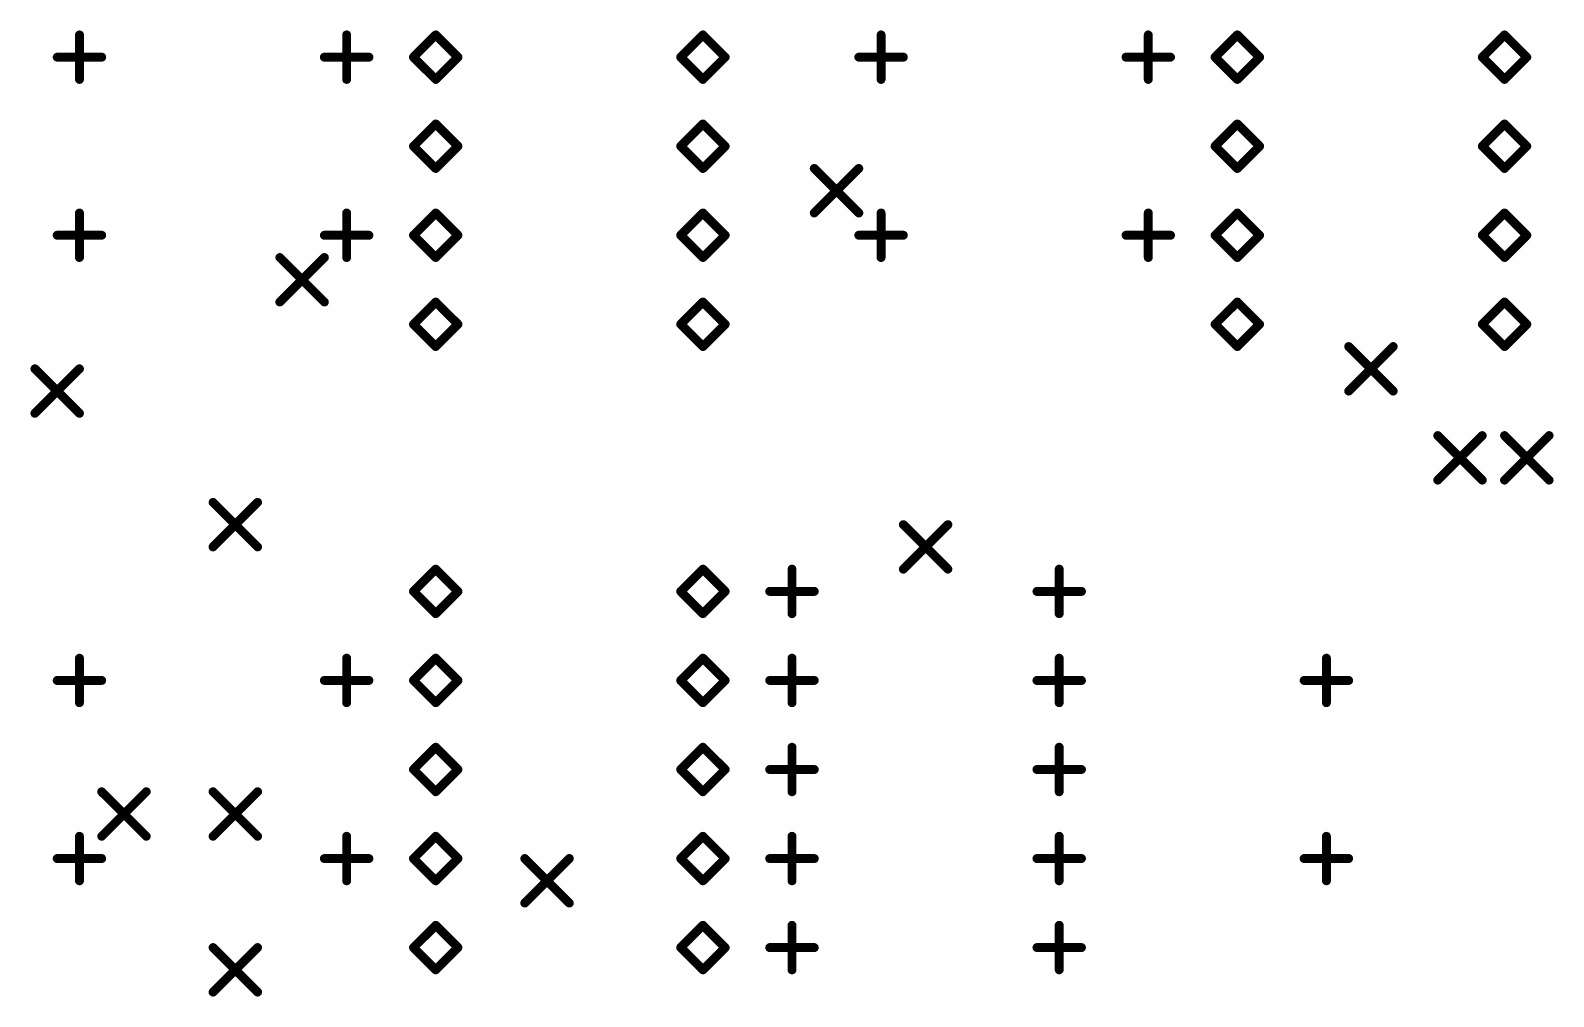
# Model space of a CAD drawing. Extents: x 0.17 to 7.45, y -1.34 to 4.7.
# Drawn here: x 4.041 to 5.751, y 2.366 to 3.451 of the extents above; entities that cross this region are included whole.
import ezdxf

# ---------------------------------------------------------------- set-up
doc = ezdxf.new("R2010")
doc.units = 0

msp = doc.modelspace()

# ---------------------------------------------------------------- linework, layer by layer
at = {"layer": 'DRD', "const_width": 0.01}
for points in [[(4.096, 3.396), (4.096, 3.446)], [(4.396, 3.396), (4.396, 3.446)], [(4.471, 3.421), (4.496, 3.446)], [(4.496, 3.446), (4.521, 3.421)], [(4.771, 3.421), (4.796, 3.446)], [(4.796, 3.446), (4.821, 3.421)], [(4.996, 3.396), (4.996, 3.446)], [(5.296, 3.396), (5.296, 3.446)], [(5.371, 3.421), (5.396, 3.446)], [(5.396, 3.446), (5.421, 3.421)], [(5.671, 3.421), (5.696, 3.446)], [(5.696, 3.446), (5.721, 3.421)], [(4.071, 3.421), (4.121, 3.421)], [(4.371, 3.421), (4.421, 3.421)], [(4.496, 3.396), (4.471, 3.421)], [(4.521, 3.421), (4.496, 3.396)], [(4.796, 3.396), (4.771, 3.421)], [(4.821, 3.421), (4.796, 3.396)], [(4.971, 3.421), (5.021, 3.421)], [(5.271, 3.421), (5.321, 3.421)], [(5.396, 3.396), (5.371, 3.421)], [(5.421, 3.421), (5.396, 3.396)], [(5.696, 3.396), (5.671, 3.421)], [(5.721, 3.421), (5.696, 3.396)], [(4.471, 3.321), (4.496, 3.346)], [(4.496, 3.346), (4.521, 3.321)], [(4.771, 3.321), (4.796, 3.346)], [(4.796, 3.346), (4.821, 3.321)], [(5.371, 3.321), (5.396, 3.346)], [(5.396, 3.346), (5.421, 3.321)], [(5.671, 3.321), (5.696, 3.346)], [(5.696, 3.346), (5.721, 3.321)], [(4.496, 3.296), (4.471, 3.321)], [(4.521, 3.321), (4.496, 3.296)], [(4.796, 3.296), (4.771, 3.321)], [(4.821, 3.321), (4.796, 3.296)], [(5.396, 3.296), (5.371, 3.321)], [(5.421, 3.321), (5.396, 3.296)], [(5.696, 3.296), (5.671, 3.321)], [(5.721, 3.321), (5.696, 3.296)], [(4.921, 3.296), (4.971, 3.246)], [(4.921, 3.246), (4.971, 3.296)], [(4.921, 3.296), (4.971, 3.246)], [(4.921, 3.246), (4.971, 3.296)], [(4.096, 3.196), (4.096, 3.246)], [(4.396, 3.196), (4.396, 3.246)], [(4.471, 3.221), (4.496, 3.246)], [(4.496, 3.246), (4.521, 3.221)], [(4.771, 3.221), (4.796, 3.246)], [(4.796, 3.246), (4.821, 3.221)], [(4.996, 3.196), (4.996, 3.246)], [(5.296, 3.196), (5.296, 3.246)], [(5.371, 3.221), (5.396, 3.246)], [(5.396, 3.246), (5.421, 3.221)], [(5.671, 3.221), (5.696, 3.246)], [(5.696, 3.246), (5.721, 3.221)], [(4.071, 3.221), (4.121, 3.221)], [(4.371, 3.221), (4.421, 3.221)], [(4.496, 3.196), (4.471, 3.221)], [(4.521, 3.221), (4.496, 3.196)], [(4.796, 3.196), (4.771, 3.221)], [(4.821, 3.221), (4.796, 3.196)], [(4.971, 3.221), (5.021, 3.221)], [(5.271, 3.221), (5.321, 3.221)], [(5.396, 3.196), (5.371, 3.221)], [(5.421, 3.221), (5.396, 3.196)], [(5.696, 3.196), (5.671, 3.221)], [(5.721, 3.221), (5.696, 3.196)], [(4.321, 3.196), (4.371, 3.146)], [(4.321, 3.146), (4.371, 3.196)], [(4.471, 3.121), (4.496, 3.146)], [(4.496, 3.146), (4.521, 3.121)], [(4.771, 3.121), (4.796, 3.146)], [(4.796, 3.146), (4.821, 3.121)], [(5.371, 3.121), (5.396, 3.146)], [(5.396, 3.146), (5.421, 3.121)], [(5.671, 3.121), (5.696, 3.146)], [(5.696, 3.146), (5.721, 3.121)], [(4.496, 3.096), (4.471, 3.121)], [(4.521, 3.121), (4.496, 3.096)], [(4.796, 3.096), (4.771, 3.121)], [(4.821, 3.121), (4.796, 3.096)], [(5.396, 3.096), (5.371, 3.121)], [(5.421, 3.121), (5.396, 3.096)], [(5.696, 3.096), (5.671, 3.121)], [(5.721, 3.121), (5.696, 3.096)], [(5.521, 3.096), (5.571, 3.046)], [(5.521, 3.046), (5.571, 3.096)], [(4.046, 3.071), (4.096, 3.021)], [(4.046, 3.021), (4.096, 3.071)], [(5.621, 2.996), (5.671, 2.946)], [(5.621, 2.946), (5.671, 2.996)], [(5.621, 2.996), (5.671, 2.946)], [(5.621, 2.946), (5.671, 2.996)], [(5.696, 2.996), (5.746, 2.946)], [(5.696, 2.946), (5.746, 2.996)], [(5.696, 2.996), (5.746, 2.946)], [(5.696, 2.946), (5.746, 2.996)], [(4.246, 2.921), (4.296, 2.871)], [(4.246, 2.871), (4.296, 2.921)], [(5.021, 2.896), (5.071, 2.846)], [(5.021, 2.846), (5.071, 2.896)], [(4.471, 2.821), (4.496, 2.846)], [(4.496, 2.846), (4.521, 2.821)], [(4.771, 2.821), (4.796, 2.846)], [(4.796, 2.846), (4.821, 2.821)], [(4.896, 2.796), (4.896, 2.846)], [(5.196, 2.796), (5.196, 2.846)], [(4.496, 2.796), (4.471, 2.821)], [(4.521, 2.821), (4.496, 2.796)], [(4.796, 2.796), (4.771, 2.821)], [(4.821, 2.821), (4.796, 2.796)], [(4.871, 2.821), (4.921, 2.821)], [(5.171, 2.821), (5.221, 2.821)], [(4.096, 2.696), (4.096, 2.746)], [(4.396, 2.696), (4.396, 2.746)], [(4.471, 2.721), (4.496, 2.746)], [(4.496, 2.746), (4.521, 2.721)], [(4.771, 2.721), (4.796, 2.746)], [(4.796, 2.746), (4.821, 2.721)], [(4.896, 2.696), (4.896, 2.746)], [(5.196, 2.696), (5.196, 2.746)], [(5.496, 2.696), (5.496, 2.746)], [(4.071, 2.721), (4.121, 2.721)], [(4.371, 2.721), (4.421, 2.721)], [(4.496, 2.696), (4.471, 2.721)], [(4.521, 2.721), (4.496, 2.696)], [(4.796, 2.696), (4.771, 2.721)], [(4.821, 2.721), (4.796, 2.696)], [(4.871, 2.721), (4.921, 2.721)], [(5.171, 2.721), (5.221, 2.721)], [(5.471, 2.721), (5.521, 2.721)], [(4.471, 2.621), (4.496, 2.646)], [(4.496, 2.646), (4.521, 2.621)], [(4.771, 2.621), (4.796, 2.646)], [(4.796, 2.646), (4.821, 2.621)], [(4.896, 2.596), (4.896, 2.646)], [(5.196, 2.596), (5.196, 2.646)], [(4.496, 2.596), (4.471, 2.621)], [(4.521, 2.621), (4.496, 2.596)], [(4.796, 2.596), (4.771, 2.621)], [(4.821, 2.621), (4.796, 2.596)], [(4.871, 2.621), (4.921, 2.621)], [(5.171, 2.621), (5.221, 2.621)], [(4.121, 2.596), (4.171, 2.546)], [(4.121, 2.546), (4.171, 2.596)], [(4.246, 2.596), (4.296, 2.546)], [(4.246, 2.546), (4.296, 2.596)], [(4.096, 2.496), (4.096, 2.546)], [(4.396, 2.496), (4.396, 2.546)], [(4.471, 2.521), (4.496, 2.546)], [(4.496, 2.546), (4.521, 2.521)], [(4.771, 2.521), (4.796, 2.546)], [(4.796, 2.546), (4.821, 2.521)], [(4.896, 2.496), (4.896, 2.546)], [(5.196, 2.496), (5.196, 2.546)], [(5.496, 2.496), (5.496, 2.546)], [(4.071, 2.521), (4.121, 2.521)], [(4.371, 2.521), (4.421, 2.521)], [(4.496, 2.496), (4.471, 2.521)], [(4.521, 2.521), (4.496, 2.496)], [(4.596, 2.521), (4.646, 2.471)], [(4.596, 2.471), (4.646, 2.521)], [(4.796, 2.496), (4.771, 2.521)], [(4.821, 2.521), (4.796, 2.496)], [(4.871, 2.521), (4.921, 2.521)], [(5.171, 2.521), (5.221, 2.521)], [(5.471, 2.521), (5.521, 2.521)], [(4.471, 2.421), (4.496, 2.446)], [(4.496, 2.446), (4.521, 2.421)], [(4.771, 2.421), (4.796, 2.446)], [(4.796, 2.446), (4.821, 2.421)], [(4.896, 2.396), (4.896, 2.446)], [(5.196, 2.396), (5.196, 2.446)], [(4.246, 2.421), (4.296, 2.371)], [(4.246, 2.371), (4.296, 2.421)], [(4.496, 2.396), (4.471, 2.421)], [(4.521, 2.421), (4.496, 2.396)], [(4.796, 2.396), (4.771, 2.421)], [(4.821, 2.421), (4.796, 2.396)], [(4.871, 2.421), (4.921, 2.421)], [(5.171, 2.421), (5.221, 2.421)]]:
    msp.add_lwpolyline(points, dxfattribs=at)
at = {"layer": 'DRD', "const_width": 0.005}
for points in [[(4.0935, 3.446, 1), (4.0985, 3.446, 1)], [(4.3935, 3.446, 1), (4.3985, 3.446, 1)], [(4.4935, 3.446, 1), (4.4985, 3.446, 1)], [(4.4935, 3.446, 1), (4.4985, 3.446, 1)], [(4.7935, 3.446, 1), (4.7985, 3.446, 1)], [(4.7935, 3.446, 1), (4.7985, 3.446, 1)], [(4.9935, 3.446, 1), (4.9985, 3.446, 1)], [(5.2935, 3.446, 1), (5.2985, 3.446, 1)], [(5.3935, 3.446, 1), (5.3985, 3.446, 1)], [(5.3935, 3.446, 1), (5.3985, 3.446, 1)], [(5.6935, 3.446, 1), (5.6985, 3.446, 1)], [(5.6935, 3.446, 1), (5.6985, 3.446, 1)], [(4.0685, 3.421, 1), (4.0735, 3.421, 1)], [(4.1185, 3.421, 1), (4.1235, 3.421, 1)], [(4.3685, 3.421, 1), (4.3735, 3.421, 1)], [(4.4185, 3.421, 1), (4.4235, 3.421, 1)], [(4.4685, 3.421, 1), (4.4735, 3.421, 1)], [(4.4685, 3.421, 1), (4.4735, 3.421, 1)], [(4.5185, 3.421, 1), (4.5235, 3.421, 1)], [(4.5185, 3.421, 1), (4.5235, 3.421, 1)], [(4.7685, 3.421, 1), (4.7735, 3.421, 1)], [(4.7685, 3.421, 1), (4.7735, 3.421, 1)], [(4.8185, 3.421, 1), (4.8235, 3.421, 1)], [(4.8185, 3.421, 1), (4.8235, 3.421, 1)], [(4.9685, 3.421, 1), (4.9735, 3.421, 1)], [(5.0185, 3.421, 1), (5.0235, 3.421, 1)], [(5.2685, 3.421, 1), (5.2735, 3.421, 1)], [(5.3185, 3.421, 1), (5.3235, 3.421, 1)], [(5.3685, 3.421, 1), (5.3735, 3.421, 1)], [(5.3685, 3.421, 1), (5.3735, 3.421, 1)], [(5.4185, 3.421, 1), (5.4235, 3.421, 1)], [(5.4185, 3.421, 1), (5.4235, 3.421, 1)], [(5.6685, 3.421, 1), (5.6735, 3.421, 1)], [(5.6685, 3.421, 1), (5.6735, 3.421, 1)], [(5.7185, 3.421, 1), (5.7235, 3.421, 1)], [(5.7185, 3.421, 1), (5.7235, 3.421, 1)], [(4.0935, 3.396, 1), (4.0985, 3.396, 1)], [(4.3935, 3.396, 1), (4.3985, 3.396, 1)], [(4.4935, 3.396, 1), (4.4985, 3.396, 1)], [(4.4935, 3.396, 1), (4.4985, 3.396, 1)], [(4.7935, 3.396, 1), (4.7985, 3.396, 1)], [(4.7935, 3.396, 1), (4.7985, 3.396, 1)], [(4.9935, 3.396, 1), (4.9985, 3.396, 1)], [(5.2935, 3.396, 1), (5.2985, 3.396, 1)], [(5.3935, 3.396, 1), (5.3985, 3.396, 1)], [(5.3935, 3.396, 1), (5.3985, 3.396, 1)], [(5.6935, 3.396, 1), (5.6985, 3.396, 1)], [(5.6935, 3.396, 1), (5.6985, 3.396, 1)], [(4.4935, 3.346, 1), (4.4985, 3.346, 1)], [(4.4935, 3.346, 1), (4.4985, 3.346, 1)], [(4.7935, 3.346, 1), (4.7985, 3.346, 1)], [(4.7935, 3.346, 1), (4.7985, 3.346, 1)], [(5.3935, 3.346, 1), (5.3985, 3.346, 1)], [(5.3935, 3.346, 1), (5.3985, 3.346, 1)], [(5.6935, 3.346, 1), (5.6985, 3.346, 1)], [(5.6935, 3.346, 1), (5.6985, 3.346, 1)], [(4.4685, 3.321, 1), (4.4735, 3.321, 1)], [(4.4685, 3.321, 1), (4.4735, 3.321, 1)], [(4.5185, 3.321, 1), (4.5235, 3.321, 1)], [(4.5185, 3.321, 1), (4.5235, 3.321, 1)], [(4.7685, 3.321, 1), (4.7735, 3.321, 1)], [(4.7685, 3.321, 1), (4.7735, 3.321, 1)], [(4.8185, 3.321, 1), (4.8235, 3.321, 1)], [(4.8185, 3.321, 1), (4.8235, 3.321, 1)], [(5.3685, 3.321, 1), (5.3735, 3.321, 1)], [(5.3685, 3.321, 1), (5.3735, 3.321, 1)], [(5.4185, 3.321, 1), (5.4235, 3.321, 1)], [(5.4185, 3.321, 1), (5.4235, 3.321, 1)], [(5.6685, 3.321, 1), (5.6735, 3.321, 1)], [(5.6685, 3.321, 1), (5.6735, 3.321, 1)], [(5.7185, 3.321, 1), (5.7235, 3.321, 1)], [(5.7185, 3.321, 1), (5.7235, 3.321, 1)], [(4.4935, 3.296, 1), (4.4985, 3.296, 1)], [(4.4935, 3.296, 1), (4.4985, 3.296, 1)], [(4.7935, 3.296, 1), (4.7985, 3.296, 1)], [(4.7935, 3.296, 1), (4.7985, 3.296, 1)], [(4.9185, 3.296, 1), (4.9235, 3.296, 1)], [(4.9185, 3.296, 1), (4.9235, 3.296, 1)], [(4.9685, 3.296, 1), (4.9735, 3.296, 1)], [(4.9685, 3.296, 1), (4.9735, 3.296, 1)], [(5.3935, 3.296, 1), (5.3985, 3.296, 1)], [(5.3935, 3.296, 1), (5.3985, 3.296, 1)], [(5.6935, 3.296, 1), (5.6985, 3.296, 1)], [(5.6935, 3.296, 1), (5.6985, 3.296, 1)], [(4.0935, 3.246, 1), (4.0985, 3.246, 1)], [(4.3935, 3.246, 1), (4.3985, 3.246, 1)], [(4.4935, 3.246, 1), (4.4985, 3.246, 1)], [(4.4935, 3.246, 1), (4.4985, 3.246, 1)], [(4.7935, 3.246, 1), (4.7985, 3.246, 1)], [(4.7935, 3.246, 1), (4.7985, 3.246, 1)], [(4.9185, 3.246, 1), (4.9235, 3.246, 1)], [(4.9185, 3.246, 1), (4.9235, 3.246, 1)], [(4.9685, 3.246, 1), (4.9735, 3.246, 1)], [(4.9685, 3.246, 1), (4.9735, 3.246, 1)], [(4.9935, 3.246, 1), (4.9985, 3.246, 1)], [(5.2935, 3.246, 1), (5.2985, 3.246, 1)], [(5.3935, 3.246, 1), (5.3985, 3.246, 1)], [(5.3935, 3.246, 1), (5.3985, 3.246, 1)], [(5.6935, 3.246, 1), (5.6985, 3.246, 1)], [(5.6935, 3.246, 1), (5.6985, 3.246, 1)], [(4.0685, 3.221, 1), (4.0735, 3.221, 1)], [(4.1185, 3.221, 1), (4.1235, 3.221, 1)], [(4.3685, 3.221, 1), (4.3735, 3.221, 1)], [(4.4185, 3.221, 1), (4.4235, 3.221, 1)], [(4.4685, 3.221, 1), (4.4735, 3.221, 1)], [(4.4685, 3.221, 1), (4.4735, 3.221, 1)], [(4.5185, 3.221, 1), (4.5235, 3.221, 1)], [(4.5185, 3.221, 1), (4.5235, 3.221, 1)], [(4.7685, 3.221, 1), (4.7735, 3.221, 1)], [(4.7685, 3.221, 1), (4.7735, 3.221, 1)], [(4.8185, 3.221, 1), (4.8235, 3.221, 1)], [(4.8185, 3.221, 1), (4.8235, 3.221, 1)], [(4.9685, 3.221, 1), (4.9735, 3.221, 1)], [(5.0185, 3.221, 1), (5.0235, 3.221, 1)], [(5.2685, 3.221, 1), (5.2735, 3.221, 1)], [(5.3185, 3.221, 1), (5.3235, 3.221, 1)], [(5.3685, 3.221, 1), (5.3735, 3.221, 1)], [(5.3685, 3.221, 1), (5.3735, 3.221, 1)], [(5.4185, 3.221, 1), (5.4235, 3.221, 1)], [(5.4185, 3.221, 1), (5.4235, 3.221, 1)], [(5.6685, 3.221, 1), (5.6735, 3.221, 1)], [(5.6685, 3.221, 1), (5.6735, 3.221, 1)], [(5.7185, 3.221, 1), (5.7235, 3.221, 1)], [(5.7185, 3.221, 1), (5.7235, 3.221, 1)], [(4.0935, 3.196, 1), (4.0985, 3.196, 1)], [(4.3185, 3.196, 1), (4.3235, 3.196, 1)], [(4.3685, 3.196, 1), (4.3735, 3.196, 1)], [(4.3935, 3.196, 1), (4.3985, 3.196, 1)], [(4.4935, 3.196, 1), (4.4985, 3.196, 1)], [(4.4935, 3.196, 1), (4.4985, 3.196, 1)], [(4.7935, 3.196, 1), (4.7985, 3.196, 1)], [(4.7935, 3.196, 1), (4.7985, 3.196, 1)], [(4.9935, 3.196, 1), (4.9985, 3.196, 1)], [(5.2935, 3.196, 1), (5.2985, 3.196, 1)], [(5.3935, 3.196, 1), (5.3985, 3.196, 1)], [(5.3935, 3.196, 1), (5.3985, 3.196, 1)], [(5.6935, 3.196, 1), (5.6985, 3.196, 1)], [(5.6935, 3.196, 1), (5.6985, 3.196, 1)], [(4.3185, 3.146, 1), (4.3235, 3.146, 1)], [(4.3685, 3.146, 1), (4.3735, 3.146, 1)], [(4.4935, 3.146, 1), (4.4985, 3.146, 1)], [(4.4935, 3.146, 1), (4.4985, 3.146, 1)], [(4.7935, 3.146, 1), (4.7985, 3.146, 1)], [(4.7935, 3.146, 1), (4.7985, 3.146, 1)], [(5.3935, 3.146, 1), (5.3985, 3.146, 1)], [(5.3935, 3.146, 1), (5.3985, 3.146, 1)], [(5.6935, 3.146, 1), (5.6985, 3.146, 1)], [(5.6935, 3.146, 1), (5.6985, 3.146, 1)], [(4.4685, 3.121, 1), (4.4735, 3.121, 1)], [(4.4685, 3.121, 1), (4.4735, 3.121, 1)], [(4.5185, 3.121, 1), (4.5235, 3.121, 1)], [(4.5185, 3.121, 1), (4.5235, 3.121, 1)], [(4.7685, 3.121, 1), (4.7735, 3.121, 1)], [(4.7685, 3.121, 1), (4.7735, 3.121, 1)], [(4.8185, 3.121, 1), (4.8235, 3.121, 1)], [(4.8185, 3.121, 1), (4.8235, 3.121, 1)], [(5.3685, 3.121, 1), (5.3735, 3.121, 1)], [(5.3685, 3.121, 1), (5.3735, 3.121, 1)], [(5.4185, 3.121, 1), (5.4235, 3.121, 1)], [(5.4185, 3.121, 1), (5.4235, 3.121, 1)], [(5.6685, 3.121, 1), (5.6735, 3.121, 1)], [(5.6685, 3.121, 1), (5.6735, 3.121, 1)], [(5.7185, 3.121, 1), (5.7235, 3.121, 1)], [(5.7185, 3.121, 1), (5.7235, 3.121, 1)], [(4.4935, 3.096, 1), (4.4985, 3.096, 1)], [(4.4935, 3.096, 1), (4.4985, 3.096, 1)], [(4.7935, 3.096, 1), (4.7985, 3.096, 1)], [(4.7935, 3.096, 1), (4.7985, 3.096, 1)], [(5.3935, 3.096, 1), (5.3985, 3.096, 1)], [(5.3935, 3.096, 1), (5.3985, 3.096, 1)], [(5.5185, 3.096, 1), (5.5235, 3.096, 1)], [(5.5685, 3.096, 1), (5.5735, 3.096, 1)], [(5.6935, 3.096, 1), (5.6985, 3.096, 1)], [(5.6935, 3.096, 1), (5.6985, 3.096, 1)], [(4.0435, 3.071, 1), (4.0485, 3.071, 1)], [(4.0935, 3.071, 1), (4.0985, 3.071, 1)], [(5.5185, 3.046, 1), (5.5235, 3.046, 1)], [(5.5685, 3.046, 1), (5.5735, 3.046, 1)], [(4.0435, 3.021, 1), (4.0485, 3.021, 1)], [(4.0935, 3.021, 1), (4.0985, 3.021, 1)], [(5.6185, 2.996, 1), (5.6235, 2.996, 1)], [(5.6185, 2.996, 1), (5.6235, 2.996, 1)], [(5.6685, 2.996, 1), (5.6735, 2.996, 1)], [(5.6685, 2.996, 1), (5.6735, 2.996, 1)], [(5.6935, 2.996, 1), (5.6985, 2.996, 1)], [(5.6935, 2.996, 1), (5.6985, 2.996, 1)], [(5.7435, 2.996, 1), (5.7485, 2.996, 1)], [(5.7435, 2.996, 1), (5.7485, 2.996, 1)], [(5.6185, 2.946, 1), (5.6235, 2.946, 1)], [(5.6185, 2.946, 1), (5.6235, 2.946, 1)], [(5.6685, 2.946, 1), (5.6735, 2.946, 1)], [(5.6685, 2.946, 1), (5.6735, 2.946, 1)], [(5.6935, 2.946, 1), (5.6985, 2.946, 1)], [(5.6935, 2.946, 1), (5.6985, 2.946, 1)], [(5.7435, 2.946, 1), (5.7485, 2.946, 1)], [(5.7435, 2.946, 1), (5.7485, 2.946, 1)], [(4.2435, 2.921, 1), (4.2485, 2.921, 1)], [(4.2935, 2.921, 1), (4.2985, 2.921, 1)], [(5.0185, 2.896, 1), (5.0235, 2.896, 1)], [(5.0685, 2.896, 1), (5.0735, 2.896, 1)], [(4.2435, 2.871, 1), (4.2485, 2.871, 1)], [(4.2935, 2.871, 1), (4.2985, 2.871, 1)], [(4.4935, 2.846, 1), (4.4985, 2.846, 1)], [(4.4935, 2.846, 1), (4.4985, 2.846, 1)], [(4.7935, 2.846, 1), (4.7985, 2.846, 1)], [(4.7935, 2.846, 1), (4.7985, 2.846, 1)], [(4.8935, 2.846, 1), (4.8985, 2.846, 1)], [(5.0185, 2.846, 1), (5.0235, 2.846, 1)], [(5.0685, 2.846, 1), (5.0735, 2.846, 1)], [(5.1935, 2.846, 1), (5.1985, 2.846, 1)], [(4.4685, 2.821, 1), (4.4735, 2.821, 1)], [(4.4685, 2.821, 1), (4.4735, 2.821, 1)], [(4.5185, 2.821, 1), (4.5235, 2.821, 1)], [(4.5185, 2.821, 1), (4.5235, 2.821, 1)], [(4.7685, 2.821, 1), (4.7735, 2.821, 1)], [(4.7685, 2.821, 1), (4.7735, 2.821, 1)], [(4.8185, 2.821, 1), (4.8235, 2.821, 1)], [(4.8185, 2.821, 1), (4.8235, 2.821, 1)], [(4.8685, 2.821, 1), (4.8735, 2.821, 1)], [(4.9185, 2.821, 1), (4.9235, 2.821, 1)], [(5.1685, 2.821, 1), (5.1735, 2.821, 1)], [(5.2185, 2.821, 1), (5.2235, 2.821, 1)], [(4.4935, 2.796, 1), (4.4985, 2.796, 1)], [(4.4935, 2.796, 1), (4.4985, 2.796, 1)], [(4.7935, 2.796, 1), (4.7985, 2.796, 1)], [(4.7935, 2.796, 1), (4.7985, 2.796, 1)], [(4.8935, 2.796, 1), (4.8985, 2.796, 1)], [(5.1935, 2.796, 1), (5.1985, 2.796, 1)], [(4.0935, 2.746, 1), (4.0985, 2.746, 1)], [(4.3935, 2.746, 1), (4.3985, 2.746, 1)], [(4.4935, 2.746, 1), (4.4985, 2.746, 1)], [(4.4935, 2.746, 1), (4.4985, 2.746, 1)], [(4.7935, 2.746, 1), (4.7985, 2.746, 1)], [(4.7935, 2.746, 1), (4.7985, 2.746, 1)], [(4.8935, 2.746, 1), (4.8985, 2.746, 1)], [(5.1935, 2.746, 1), (5.1985, 2.746, 1)], [(5.4935, 2.746, 1), (5.4985, 2.746, 1)], [(4.0685, 2.721, 1), (4.0735, 2.721, 1)], [(4.1185, 2.721, 1), (4.1235, 2.721, 1)], [(4.3685, 2.721, 1), (4.3735, 2.721, 1)], [(4.4185, 2.721, 1), (4.4235, 2.721, 1)], [(4.4685, 2.721, 1), (4.4735, 2.721, 1)], [(4.4685, 2.721, 1), (4.4735, 2.721, 1)], [(4.5185, 2.721, 1), (4.5235, 2.721, 1)], [(4.5185, 2.721, 1), (4.5235, 2.721, 1)], [(4.7685, 2.721, 1), (4.7735, 2.721, 1)], [(4.7685, 2.721, 1), (4.7735, 2.721, 1)], [(4.8185, 2.721, 1), (4.8235, 2.721, 1)], [(4.8185, 2.721, 1), (4.8235, 2.721, 1)], [(4.8685, 2.721, 1), (4.8735, 2.721, 1)], [(4.9185, 2.721, 1), (4.9235, 2.721, 1)], [(5.1685, 2.721, 1), (5.1735, 2.721, 1)], [(5.2185, 2.721, 1), (5.2235, 2.721, 1)], [(5.4685, 2.721, 1), (5.4735, 2.721, 1)], [(5.5185, 2.721, 1), (5.5235, 2.721, 1)], [(4.0935, 2.696, 1), (4.0985, 2.696, 1)], [(4.3935, 2.696, 1), (4.3985, 2.696, 1)], [(4.4935, 2.696, 1), (4.4985, 2.696, 1)], [(4.4935, 2.696, 1), (4.4985, 2.696, 1)], [(4.7935, 2.696, 1), (4.7985, 2.696, 1)], [(4.7935, 2.696, 1), (4.7985, 2.696, 1)], [(4.8935, 2.696, 1), (4.8985, 2.696, 1)], [(5.1935, 2.696, 1), (5.1985, 2.696, 1)], [(5.4935, 2.696, 1), (5.4985, 2.696, 1)], [(4.4935, 2.646, 1), (4.4985, 2.646, 1)], [(4.4935, 2.646, 1), (4.4985, 2.646, 1)], [(4.7935, 2.646, 1), (4.7985, 2.646, 1)], [(4.7935, 2.646, 1), (4.7985, 2.646, 1)], [(4.8935, 2.646, 1), (4.8985, 2.646, 1)], [(5.1935, 2.646, 1), (5.1985, 2.646, 1)], [(4.4685, 2.621, 1), (4.4735, 2.621, 1)], [(4.4685, 2.621, 1), (4.4735, 2.621, 1)], [(4.5185, 2.621, 1), (4.5235, 2.621, 1)], [(4.5185, 2.621, 1), (4.5235, 2.621, 1)], [(4.7685, 2.621, 1), (4.7735, 2.621, 1)], [(4.7685, 2.621, 1), (4.7735, 2.621, 1)], [(4.8185, 2.621, 1), (4.8235, 2.621, 1)], [(4.8185, 2.621, 1), (4.8235, 2.621, 1)], [(4.8685, 2.621, 1), (4.8735, 2.621, 1)], [(4.9185, 2.621, 1), (4.9235, 2.621, 1)], [(5.1685, 2.621, 1), (5.1735, 2.621, 1)], [(5.2185, 2.621, 1), (5.2235, 2.621, 1)], [(4.1185, 2.596, 1), (4.1235, 2.596, 1)], [(4.1685, 2.596, 1), (4.1735, 2.596, 1)], [(4.2435, 2.596, 1), (4.2485, 2.596, 1)], [(4.2935, 2.596, 1), (4.2985, 2.596, 1)], [(4.4935, 2.596, 1), (4.4985, 2.596, 1)], [(4.4935, 2.596, 1), (4.4985, 2.596, 1)], [(4.7935, 2.596, 1), (4.7985, 2.596, 1)], [(4.7935, 2.596, 1), (4.7985, 2.596, 1)], [(4.8935, 2.596, 1), (4.8985, 2.596, 1)], [(5.1935, 2.596, 1), (5.1985, 2.596, 1)], [(4.0935, 2.546, 1), (4.0985, 2.546, 1)], [(4.1185, 2.546, 1), (4.1235, 2.546, 1)], [(4.1685, 2.546, 1), (4.1735, 2.546, 1)], [(4.2435, 2.546, 1), (4.2485, 2.546, 1)], [(4.2935, 2.546, 1), (4.2985, 2.546, 1)], [(4.3935, 2.546, 1), (4.3985, 2.546, 1)], [(4.4935, 2.546, 1), (4.4985, 2.546, 1)], [(4.4935, 2.546, 1), (4.4985, 2.546, 1)], [(4.7935, 2.546, 1), (4.7985, 2.546, 1)], [(4.7935, 2.546, 1), (4.7985, 2.546, 1)], [(4.8935, 2.546, 1), (4.8985, 2.546, 1)], [(5.1935, 2.546, 1), (5.1985, 2.546, 1)], [(5.4935, 2.546, 1), (5.4985, 2.546, 1)], [(4.0685, 2.521, 1), (4.0735, 2.521, 1)], [(4.1185, 2.521, 1), (4.1235, 2.521, 1)], [(4.3685, 2.521, 1), (4.3735, 2.521, 1)], [(4.4185, 2.521, 1), (4.4235, 2.521, 1)], [(4.4685, 2.521, 1), (4.4735, 2.521, 1)], [(4.4685, 2.521, 1), (4.4735, 2.521, 1)], [(4.5185, 2.521, 1), (4.5235, 2.521, 1)], [(4.5185, 2.521, 1), (4.5235, 2.521, 1)], [(4.5935, 2.521, 1), (4.5985, 2.521, 1)], [(4.6435, 2.521, 1), (4.6485, 2.521, 1)], [(4.7685, 2.521, 1), (4.7735, 2.521, 1)], [(4.7685, 2.521, 1), (4.7735, 2.521, 1)], [(4.8185, 2.521, 1), (4.8235, 2.521, 1)], [(4.8185, 2.521, 1), (4.8235, 2.521, 1)], [(4.8685, 2.521, 1), (4.8735, 2.521, 1)], [(4.9185, 2.521, 1), (4.9235, 2.521, 1)], [(5.1685, 2.521, 1), (5.1735, 2.521, 1)], [(5.2185, 2.521, 1), (5.2235, 2.521, 1)], [(5.4685, 2.521, 1), (5.4735, 2.521, 1)], [(5.5185, 2.521, 1), (5.5235, 2.521, 1)], [(4.0935, 2.496, 1), (4.0985, 2.496, 1)], [(4.3935, 2.496, 1), (4.3985, 2.496, 1)], [(4.4935, 2.496, 1), (4.4985, 2.496, 1)], [(4.4935, 2.496, 1), (4.4985, 2.496, 1)], [(4.7935, 2.496, 1), (4.7985, 2.496, 1)], [(4.7935, 2.496, 1), (4.7985, 2.496, 1)], [(4.8935, 2.496, 1), (4.8985, 2.496, 1)], [(5.1935, 2.496, 1), (5.1985, 2.496, 1)], [(5.4935, 2.496, 1), (5.4985, 2.496, 1)], [(4.5935, 2.471, 1), (4.5985, 2.471, 1)], [(4.6435, 2.471, 1), (4.6485, 2.471, 1)], [(4.4935, 2.446, 1), (4.4985, 2.446, 1)], [(4.4935, 2.446, 1), (4.4985, 2.446, 1)], [(4.7935, 2.446, 1), (4.7985, 2.446, 1)], [(4.7935, 2.446, 1), (4.7985, 2.446, 1)], [(4.8935, 2.446, 1), (4.8985, 2.446, 1)], [(5.1935, 2.446, 1), (5.1985, 2.446, 1)], [(4.2435, 2.421, 1), (4.2485, 2.421, 1)], [(4.2935, 2.421, 1), (4.2985, 2.421, 1)], [(4.4685, 2.421, 1), (4.4735, 2.421, 1)], [(4.4685, 2.421, 1), (4.4735, 2.421, 1)], [(4.5185, 2.421, 1), (4.5235, 2.421, 1)], [(4.5185, 2.421, 1), (4.5235, 2.421, 1)], [(4.7685, 2.421, 1), (4.7735, 2.421, 1)], [(4.7685, 2.421, 1), (4.7735, 2.421, 1)], [(4.8185, 2.421, 1), (4.8235, 2.421, 1)], [(4.8185, 2.421, 1), (4.8235, 2.421, 1)], [(4.8685, 2.421, 1), (4.8735, 2.421, 1)], [(4.9185, 2.421, 1), (4.9235, 2.421, 1)], [(5.1685, 2.421, 1), (5.1735, 2.421, 1)], [(5.2185, 2.421, 1), (5.2235, 2.421, 1)], [(4.4935, 2.396, 1), (4.4985, 2.396, 1)], [(4.4935, 2.396, 1), (4.4985, 2.396, 1)], [(4.7935, 2.396, 1), (4.7985, 2.396, 1)], [(4.7935, 2.396, 1), (4.7985, 2.396, 1)], [(4.8935, 2.396, 1), (4.8985, 2.396, 1)], [(5.1935, 2.396, 1), (5.1985, 2.396, 1)], [(4.2435, 2.371, 1), (4.2485, 2.371, 1)], [(4.2935, 2.371, 1), (4.2985, 2.371, 1)]]:
    msp.add_lwpolyline(points, format="xyb", close=True, dxfattribs=at)

doc.saveas('drawing.dxf')
